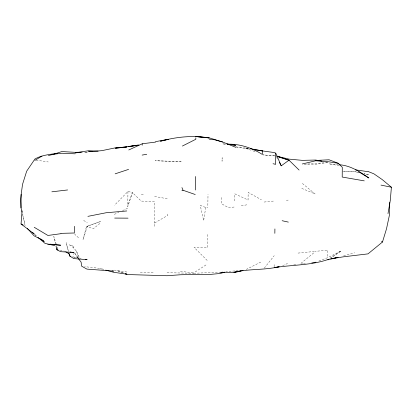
<?xml version="1.0" encoding="UTF-8"?>
<svg xmlns="http://www.w3.org/2000/svg" width="412" height="412" viewBox="0 0 412 412"><rect width="100%" height="100%" fill="white"/><g stroke="black" fill="none" stroke-linecap="round" stroke-linejoin="round"><path stroke-width="0.31" stroke-dasharray="2.06 1.54" d="M73.805 254.59L73.805 253.54M167.04 272.703L193.769 273.29L193.769 272.904L207.231 264.128M274.129 266.693L274.145 263.922M318.919 261.012L327.761 257.629L327.834 250.058L315.087 251.402M127.952 191.482L127.756 206.721L132.412 192.538L127.952 191.482L114.428 205.325M207.535 234.49L207.396 247.767L194.037 247.303L207.267 260.513M167.72 214.06L167.705 215.414L154.253 223.17L154.186 227.218M154.253 223.17L154.526 201.617L141.187 201.077L132.412 192.538L127.792 205.542L127.375 205.696M207.844 205.485L208.008 194.346M221.321 197.487L221.234 203.554L228.506 207.725L234.577 206.958M234.655 200.927L234.752 193.8L248.055 199.995L248.158 192.44L261.45 199.768M73.83 248.199L73.872 245.902L69.118 244.718C74.412 247.313 77.76 252.402 79.356 257.964M205.696 207.478L203.672 220.672L200.247 205.397L205.696 207.478L207.818 207.756M87.385 226.064L82.987 239.743L86.469 226.564L100.796 221.373L86.469 226.564L93.406 228.66L100.755 222.784M264.293 268.119L274.227 255.667M300.935 263.335L314.423 252.335M329.832 258.545L341.224 250.846L327.761 257.629M329.837 258.468L341.224 250.846M260.775 262.099L246.227 269.402M282.627 265.766L287.545 263.443M114.284 214.415L118.965 212.262M122.472 210.65L127.735 208.235M343.623 255.914L354.593 252.819M241.241 205.84L247.998 204.609M327.689 162.611L315.577 164.28L303.459 164.352M300.935 264.113L302.846 263.896M303.484 263.829L305.4 263.613M293.782 264.679L296.279 264.416M264.138 202.04L274.819 200.927M314.428 251.48L296.599 253.226M238.28 270.596L225.807 271.75M286.34 200.258L288.209 200.098M327.689 162.539L306.008 164.12M84.707 152.296L87.89 152.116L84.707 152.146M193.769 273.29L220.533 272.131M140.301 272.569L153.676 272.275M224.962 144.02L222.418 143.86L226.234 144.267M338.468 164.676L328.925 163.852L339.251 165.603M99.632 268.372L84.573 266.636M180.415 271.359L193.769 272.904M236.344 146.95L249.059 148.438M65.647 251.315L60.559 250.578L61.728 250.857M126.942 272.028L113.614 270.02M141.264 194.222L144.355 194.685M36.045 160.088L48.225 161.957M154.582 196.431L167.9 198.888M235.71 146.878L249.064 149.159L245.202 148.176L252.546 150.715M103.922 269.293L100.276 268.624L102.701 269.288M72.594 256.764L81.071 258.504M73.789 257.103L77.889 258.025M359.125 172.618L355.489 171.789L342.779 171.624L355.51 171.809L359.14 172.633M123.471 272.914L117.08 270.581L122.874 272.899M253.128 150.936L256.022 152.043M301.744 188.387L315.056 193.934L301.826 182.985M83.636 220.466L87.267 222.526M34.603 234.449L37.131 236.297M78.568 237.673L75.973 235.623L74.418 233.583M34.577 234.485L36.987 236.54M78.192 258.041L74.17 252.468L78.177 258.046M276.607 157.384L277.534 159.068M76.38 250.862L78.97 258.097M56.202 244.146L53.823 236.462L55.486 243.693M68.51 251.526L66.141 242.663L68.351 251.099M22.608 214.606L25.044 225.446L22.696 213.828M222.089 159.748L222.058 161.21L222.135 157.688L222.089 159.748M181.125 161.643L155.216 160.747L181.125 161.643M275.015 155.901L262.928 154.866L275.02 155.942M368.828 174.827L363.976 173.72L368.828 174.827"/><path stroke-width="0.62" d="M142.212 145.215L142.222 143.778L155.628 142.083M195.834 137.85L195.824 139.271L182.382 146.049M258.144 150.318L274.165 152.533L275.726 153.14L275.628 164.352L273.038 163.713M22.057 212.18L21.027 207.854L21.167 194.387L22.536 184.349L26.677 171.181L34.932 158.996C41.684 155.087 49.893 154.433 57.489 153.29M195.298 189.999L195.442 176.506M74.402 226.317L74.32 232.996L60.935 233.352L60.93 233.681L47.926 235.463L34.237 227.295M274.84 233.331L274.912 228.943M389.701 202.447L389.314 215.656L386.502 228.845L382.485 242.014L367.998 253.874L343.34 256.831L331.511 258.726L336.347 257.665M32.26 232.255L34.145 233.908L21.048 223.979L22.073 210.774M368.905 171.825L373.895 173.823L382.171 179.534L391.4 187.228L390.288 200.433L387.986 213.622M21.167 194.387L20.6 199.568L21.027 207.854M57.299 247.694L56.871 249.713L60.559 251.66L73.918 252.51L72.646 252.324M279.393 162.446L281.247 165.825L288.997 160.175L299.097 170.058M328.791 259.246C311.415 265.483 292.273 264.715 274.155 267.646L279.073 266.734M34.938 160.325L41.967 156.107M128.771 149.973L142.222 143.778M314.794 262.593L315.968 262.14M48.364 155.545L53.879 154.212L61.795 151.559L75.154 152.327L82.158 152.198M115.154 173.833L128.59 169.389M224.633 272.126L220.523 273.455L207.143 274.691L193.779 274.464L180.405 274.768L167.025 275.736L126.932 274.526L125.191 273.826M327.767 259.859L338.139 257.346M243.065 270.468L233.923 272.682L220.559 272.461L222.892 272.147M302.279 163.981L315.664 160.778L329.013 161.818L338.401 163.332L342.284 167.318L342.202 177.047L364.265 180.868M168.405 139.354L160.459 141.198C176.192 136.933 193.017 135.059 209.157 137.963L195.829 136.547L209.183 137.829L222.212 141.862M238.208 271.364L233.954 272.265C248.781 268.701 264.221 270.267 279.063 266.77M239.429 271.106L240.644 270.849M87.9 216.357L106.09 212.757L126.767 210.959M155.618 141.625L168.405 139.323M142.125 155.087L146.729 154.268M138.324 145.009L128.786 146.533L137.072 145.421M181.913 190.432L183.041 190.256L195.242 194.521M53.879 154.212L61.785 153.243L75.159 153.815M138.983 145.106L115.381 148.222L126.845 147.022M51.861 191.812L67.604 189.958M311.786 262.902L314.335 262.619M126.845 146.966L115.375 147.836L101.738 150.679L88.565 151.688L92.381 151.585M77.075 152.734L75.169 152.847L88.565 150.725L98.108 151.163M78.347 152.661L80.258 152.553M315.638 160.469L329.018 159.774L338.401 163.332M114.665 218.072L128.034 218.154M227.506 144.185C240.036 143.84 251.861 147.82 262.392 154.479L262.398 150.972L250.269 148.665M47.339 244.131L60.693 245.212L53.699 244.512M339.107 164.733C350.318 165.423 359.954 171.711 368.864 177.984L358.764 171.845M49.878 244.131L52.427 244.388M229.417 144.607L231.328 144.808M232.6 144.947L235.782 145.282L226.852 143.937M209.172 139.127L214.549 139.761L222.485 141.996M253.483 149.535L262.382 150.777M355.577 169.878L368.596 171.747M70.102 251.959L71.374 252.139M253.282 149.566L254.498 149.757M47.334 243.878L45.171 243.518L37.95 237.358M321.824 161.133L315.669 160.031L302.295 160.356L288.961 159.114L276.89 156.22M112.43 270.859L113.645 271.081L86.927 269.118L81.617 266.157L81.092 262.104L78.239 258.437M85.32 259.323L87.143 259.678L73.784 258.582L69.613 255.914L68.825 252.906M391.4 187.228L380.997 185.096M282.132 220.714L288.338 222.109M58.102 250.002L56.871 249.713L56.037 246.098M48.565 244.172L54.719 245.645M105.73 270.123L113.609 272.281L126.958 274.186L125.794 273.759M70.802 256.254L69.613 255.914L69.144 253.89L65.827 251.83M277.472 156.575L288.977 160.247M276.89 156.102L288.997 160.175M222.485 141.949L235.772 147.326M21.048 223.979L23.118 225.014M381.502 241.514L382.485 242.014M40.675 238.893L44.213 241.489L41.159 239.434L34.103 235.849L27.305 228.382M275.726 153.14L281.247 165.825M181.944 187.589L183.041 190.256"/></g></svg>
